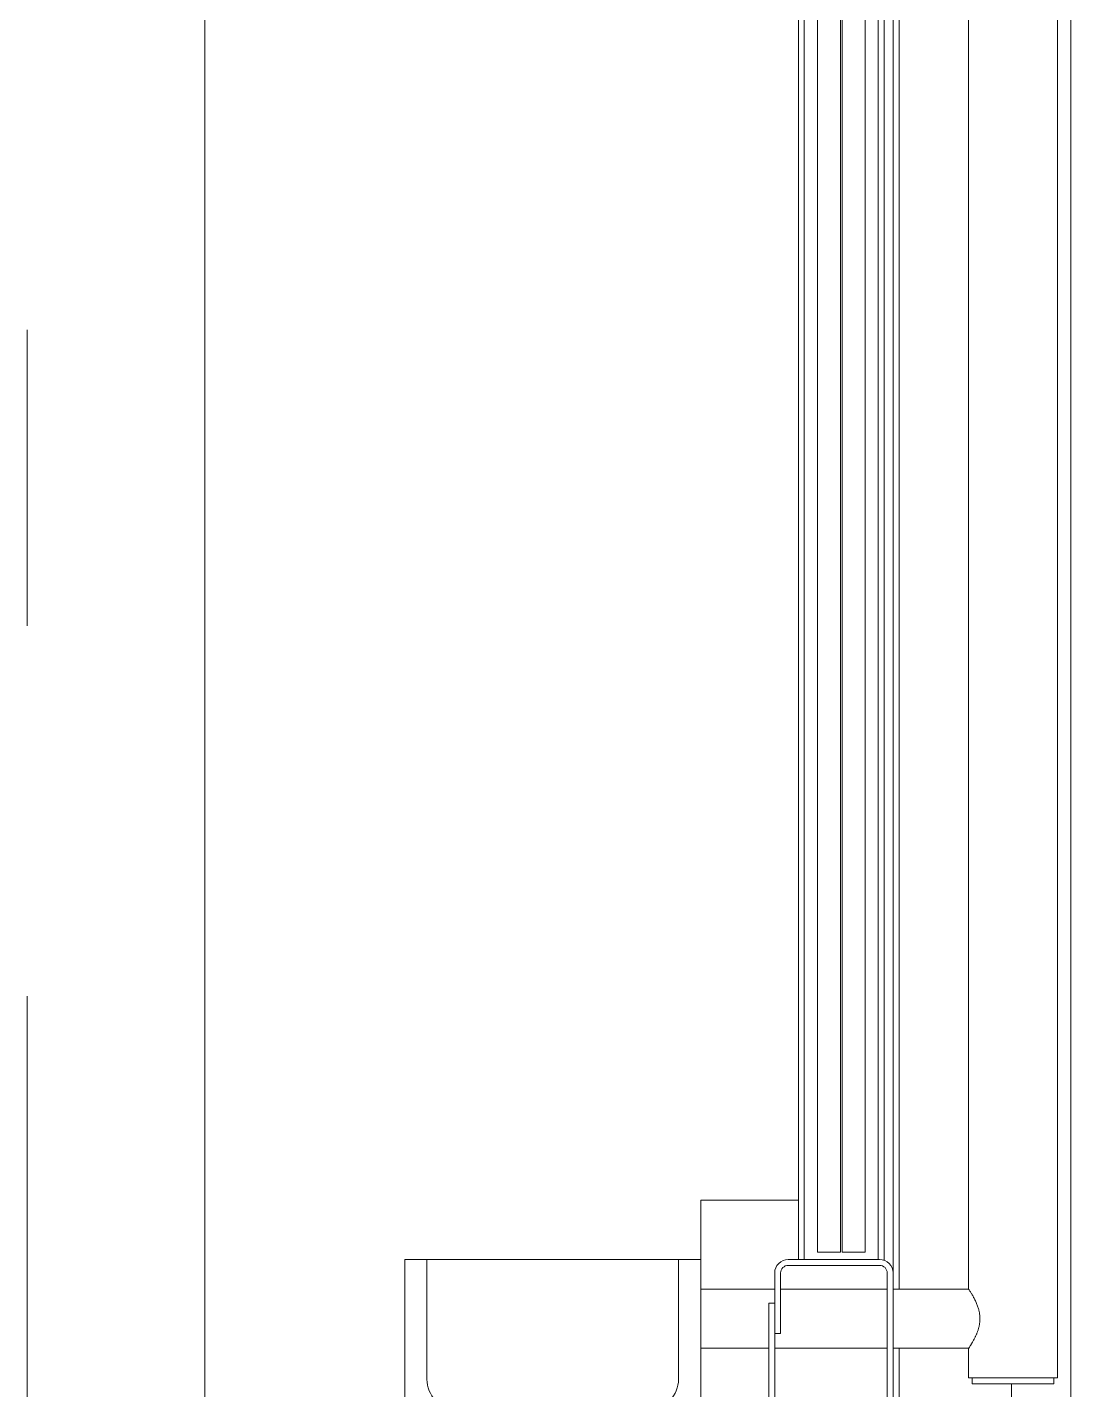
# Model space of a CAD drawing. Header units: millimetres. Extents: x -5 to 111, y -3 to 86.
# Drawn here: x 19.8375 to 20.19, y 48.121 to 48.5812 of the extents above; entities that cross this region are included whole.
import ezdxf

# ---------------------------------------------------------------- set-up
doc = ezdxf.new("R2010")
doc.units = ezdxf.units.MM
doc.linetypes.add('STRICHPUNKT2', pattern=[0.5, 0.25, -0.125, 0, -0.125])
doc.layers.add('A1I6----E-', color=3, linetype='Continuous', lineweight=25)

# ---------------------------------------------------------------- blocks, each defined once
blk = doc.blocks.new('Gruppe-420')
at = {"layer": 'A1I6----E-', "linetype": 'STRICHPUNKT2', "lineweight": 9}
blk.add_line((-30.96295, 6.9104), (-30.96295, 4.08759), dxfattribs=at)
at = {"layer": 'A1I6----E-', "linetype": 'Continuous', "lineweight": 9}
blk.add_line((-30.90295, 4.0869), (-30.90295, 6.9104), dxfattribs=at)
blk = doc.blocks.new('Gruppe-436')
at = {"layer": 'A1I6----E-', "lineweight": 9}
for p, q in [((-30.73545, 5.6414), (-30.73545, 5.6214)), ((-30.73545, 5.6414), (-30.70245, 5.6414)), ((-30.82795, 5.6214), (-30.74295, 5.6214))]:
    blk.add_line(p, q, dxfattribs=at)
at = {"layer": 'A1I6----E-', "lineweight": 9, "flags": 128}
blk.add_lwpolyline([(-30.82795, 5.5809), (-30.82795, 5.6214), (-30.83545, 5.6214), (-30.83545, 5.5664), (-30.73545, 5.5664), (-30.73545, 5.6214), (-30.74295, 5.6214), (-30.74295, 5.5809, -0.414214), (-30.75295, 5.5709), (-30.81795, 5.5709, -0.414214)], format="xyb", close=True, dxfattribs=at)
blk = doc.blocks.new('Gruppe-437')
at = {"layer": 'A1I6----E-', "lineweight": 9}
for p, q in [((-30.70245, 6.6164), (-30.70245, 5.6214)), ((-30.70045, 6.5594), (-30.70045, 5.6214)), ((-30.67545, 5.6214), (-30.67545, 6.5564)), ((-30.67345, 5.62112), (-30.67345, 6.5564))]:
    blk.add_line(p, q, dxfattribs=at)
for points in [[(-30.69595, 6.5539), (-30.6882, 6.5539), (-30.6882, 5.6239), (-30.69595, 5.6239)], [(-30.67995, 6.5539), (-30.67995, 5.6239), (-30.6877, 5.6239), (-30.6877, 6.5539)]]:
    blk.add_lwpolyline(points, close=True, dxfattribs=at)
blk = doc.blocks.new('Gruppe-439')
at = {"layer": 'A1I6----E-', "lineweight": 9}
for p, q in [((-30.67045, 5.61685), (-30.67045, 6.5564)), ((-30.66845, 5.6114), (-30.66845, 6.5544)), ((-30.66845, 5.3014), (-30.66845, 5.5914))]:
    blk.add_line(p, q, dxfattribs=at)
blk = doc.blocks.new('Gruppe-440')
at = {"layer": 'A1I6----E-', "lineweight": 9}
for p, q in [((-30.64495, 5.61128), (-30.64495, 6.5564)), ((-30.61495, 6.5564), (-30.61495, 5.5814)), ((-30.61045, 6.5564), (-30.61045, 4.2814)), ((-30.73545, 5.6114), (-30.71045, 5.6114)), ((-30.70845, 5.6114), (-30.67245, 5.6114)), ((-30.67045, 5.6114), (-30.64487, 5.6114)), ((-30.71245, 5.5914), (-30.73545, 5.5914)), ((-30.67245, 5.5914), (-30.71045, 5.5914)), ((-30.64495, 5.5914), (-30.67045, 5.5914)), ((-30.64495, 5.5814), (-30.64495, 5.5914)), ((-30.64495, 5.5814), (-30.61495, 5.5814)), ((-30.6437, 5.5794), (-30.6437, 5.5814)), ((-30.6437, 5.5794), (-30.6162, 5.5794)), ((-30.63045, 5.3134), (-30.63045, 5.5794)), ((-30.6162, 5.5814), (-30.6162, 5.5794))]:
    blk.add_line(p, q, dxfattribs=at)
at = {"layer": 'A1I6----E-', "lineweight": 9, "flags": 128}
blk.add_lwpolyline([(-30.64495, 5.5914, 0.003867), (-30.64481, 5.5916), (-30.64477, 5.59167, 0.001887), (-30.64455, 5.592), (-30.64452, 5.59205, 0.00411), (-30.64424, 5.59249), (-30.64417, 5.59261, 0.004884), (-30.64384, 5.59315), (-30.64382, 5.59318, 0.004352), (-30.64354, 5.59367, 0.005232), (-30.64326, 5.59416), (-30.64325, 5.59418, 0.006027), (-30.64297, 5.59471), (-30.64295, 5.59476, 0.005952), (-30.64273, 5.59519), (-30.64271, 5.59523, 0.00431), (-30.64255, 5.59559, 0.004765), (-30.64238, 5.59595), (-30.64238, 5.59595, 0.005212), (-30.64222, 5.59632), (-30.64222, 5.59632, 0.005712), (-30.64207, 5.59671), (-30.64207, 5.59671, 0.006442), (-30.64192, 5.59712), (-30.64192, 5.59712, 0.00708), (-30.64177, 5.59754), (-30.64177, 5.59754, 0.007701), (-30.64164, 5.59797), (-30.64163, 5.59799, 0.009404), (-30.64151, 5.59846), (-30.64148, 5.59855, 0.012374), (-30.64137, 5.59903), (-30.64137, 5.59907, 0.006501), (-30.64129, 5.59948, 0.010247), (-30.64123, 5.59989), (-30.64123, 5.5999, 0.007148), (-30.64118, 5.60029, 0.010435), (-30.64115, 5.60069), (-30.64114, 5.60076, 0.01172), (-30.64113, 5.60119, 0.007582), (-30.64113, 5.60161), (-30.64113, 5.60165, 0.014572), (-30.64115, 5.60216), (-30.64116, 5.60225, 0.014053), (-30.64123, 5.6029), (-30.64124, 5.60299, 0.013404), (-30.64132, 5.60347), (-30.64132, 5.60347, 0.006502), (-30.64141, 5.60393, 0.011963), (-30.64152, 5.60439), (-30.64154, 5.60447, 0.010734), (-30.64171, 5.60505, 0.00954), (-30.6419, 5.60562), (-30.6419, 5.60563, 0.009382), (-30.64212, 5.60622), (-30.64213, 5.60624, 0.009013), (-30.64239, 5.60685), (-30.64239, 5.60687, 0.0079), (-30.64266, 5.60745, 0.006731), (-30.64294, 5.60803), (-30.64295, 5.60803, 0.006278), (-30.64325, 5.60861), (-30.64325, 5.60862, 0.005542), (-30.64358, 5.60919), (-30.64358, 5.6092, 0.005021), (-30.64391, 5.60976), (-30.64394, 5.60982, 0.004651), (-30.64421, 5.61026, 0.002347), (-30.64449, 5.6107), (-30.64449, 5.61071, 0.003966), (-30.64479, 5.61116), (-30.64487, 5.61128), (-30.64487, 5.61128)], format="xyb", dxfattribs=at)
blk = doc.blocks.new('Gruppe-441')
at = {"layer": 'A1I6----E-', "lineweight": 9}
for p, q in [((-30.71245, 5.3219), (-30.71245, 5.5709)), ((-30.71045, 5.3219), (-30.71045, 5.5709))]:
    blk.add_line(p, q, dxfattribs=at)
at = {"layer": 'A1I6----E-', "lineweight": 9, "flags": 128}
blk.add_lwpolyline([(-30.7059, 5.6194, 0.414214), (-30.70845, 5.61685), (-30.70845, 5.5964), (-30.71045, 5.5964), (-30.71045, 5.61685, -0.414214), (-30.7059, 5.6214), (-30.675, 5.6214, -0.414214), (-30.67045, 5.61685), (-30.67045, 5.27595, -0.414214), (-30.675, 5.2714), (-30.7059, 5.2714, -0.414214), (-30.71045, 5.27595), (-30.71045, 5.2964), (-30.70845, 5.2964), (-30.70845, 5.27595, 0.414214), (-30.7059, 5.2734), (-30.675, 5.2734, 0.414214), (-30.67245, 5.27595), (-30.67245, 5.61685, 0.414214), (-30.675, 5.6194)], format="xyb", close=True, dxfattribs=at)
at = {"layer": 'A1I6----E-', "lineweight": 9}
for points in [[(-30.71245, 5.5709), (-30.71245, 5.60662), (-30.71045, 5.60662), (-30.71045, 5.5709)], [(-30.71045, 5.3219), (-30.71045, 5.28617), (-30.71245, 5.28617), (-30.71245, 5.3219)]]:
    blk.add_lwpolyline(points, close=True, dxfattribs=at)
blk = doc.blocks.new('Gruppe-443')
at = {"layer": 'A1I6----E-'}
for name in ['Gruppe-437', 'Gruppe-440', 'Gruppe-439', 'Gruppe-441']:
    blk.add_blockref(name, (0, 0), dxfattribs=at)

msp = doc.modelspace()

# ---------------------------------------------------------------- block references
at = {"layer": 'A1I6----E-'}
for name in ['Gruppe-420', 'Gruppe-443', 'Gruppe-436']:
    msp.add_blockref(name, (50.80045, 42.5436), dxfattribs=at)

doc.saveas('drawing.dxf')
